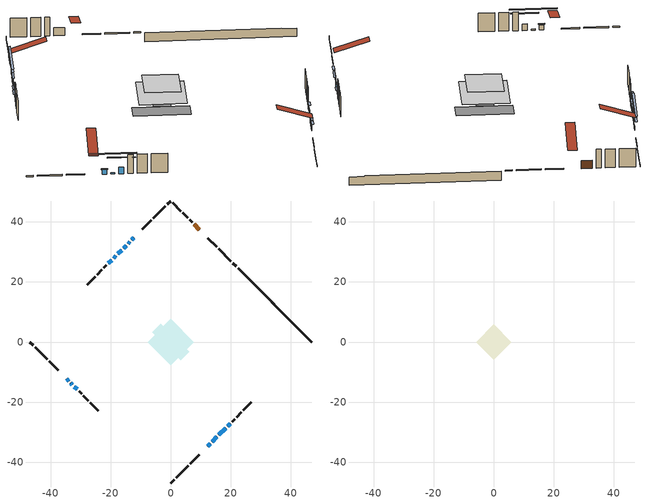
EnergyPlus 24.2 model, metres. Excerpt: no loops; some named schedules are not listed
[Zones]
conditioned space
 floor outside (Floor1 construction): -2.79,0 0,2.79 2.79,0 0,-2.79 z0.34
 floor adiabatic (AdiabaticFloorConstruction): -7.74,0 0,7.74 7.74,0 0,-7.74 z2.78
 floor foundation (Slab1 construction): -6.14,3.26 -3.26,6.14 6.14,-3.26 3.26,-6.14 z-1.95
 wall outside (RimJoist1 construction): 0,-46.99 1.1,-45.89 / -46.99,0 -45.89,-1.1 / 0,46.99 -1.1,45.89 / 21.77,25.23 20.66,26.33 z0.34:0.64
 wall outside (RimJoist2 construction): 1.76,-45.23 5.81,-41.18 / -45.23,-1.76 -41.18,-5.81 / -1.76,45.23 -5.81,41.18 / 20.01,26.99 15.95,31.04 z0.34:0.64
 wall outside (RimJoist3 construction): 6.47,-40.52 9.42,-37.57 / -40.52,-6.47 -37.57,-9.42 / -6.47,40.52 -9.42,37.57 / 15.3,31.7 12.34,34.65 z0.34:0.64
 wall outside (AdiabaticWallConstruction 1): 9.51,37.48 7.75,39.25 z0.34:2.37
 wall outside (AdiabaticWallConstruction): -12.25,34.74 -12.97,34.02 z0.34:1.41; 12.25,-34.74 13.12,-33.88 z0.34:1.86; 13.77,-33.22 15.39,-31.6 z0.34:1.71; -34.74,-12.25 -33.99,-13.01 / 16.05,-30.95 18.32,-28.67 / -18.29,28.7 -19.05,27.95 / -19.7,27.29 -20.78,26.21 z0.34:1.56; -13.63,33.37 -14.21,32.79 / -33.33,-13.66 -32.75,-14.24 z0.34:0.65; -14.86,32.13 -15.72,31.27 z0.34:2.22; -16.38,30.61 -17.64,29.36 z0.34:2.07; -32.1,-14.9 -31.23,-15.76 z0.34:2.02; 18.98,-28.02 19.77,-27.23 z0.34:1.64
 wall outside (Wall1 construction): 20.42,-26.57 21.26,-25.74 / -30.58,-16.42 -29.74,-17.25 / -21.44,25.55 -22.28,24.72 / 7.09,39.9 6.26,40.74 z0.34:5.22
 wall outside (Wall2 construction): 21.91,-25.08 23.52,-23.47 / -29.08,-17.91 -27.48,-19.52 / -22.93,24.06 -24.54,22.46 / 5.6,41.39 3.99,43 z0.34:5.22
 wall outside (Wall3 construction): 24.18,-22.82 26.86,-20.14 / -26.82,-20.17 -24.14,-22.85 / -25.2,21.8 -27.88,19.12 / 3.34,43.66 0.66,46.34 z0.34:5.22
 wall foundation (FoundationWall1 construction): 22.42,24.57,-1.95 22.42,24.57,0.34 44.54,2.46,0.34 44.54,2.46,0.2 46.99,0,0.2 46.99,0,-1.95
 window (WindowConstruction): -12.25,34.74 -12.97,34.02 z0.34:1.41
 window (WindowConstruction 8): 12.25,-34.74 13.12,-33.88 z0.34:1.86
 window (WindowConstruction 9): 13.77,-33.22 15.39,-31.6 z0.34:1.71
 window (WindowConstruction 10): -34.74,-12.25 -33.99,-13.01 z0.34:1.56
 window (WindowConstruction 11): -13.63,33.37 -14.2,32.79 z0.34:0.64
 window (WindowConstruction 12): -33.33,-13.67 -32.75,-14.24 z0.34:0.64
 window (WindowConstruction 1): -14.86,32.13 -15.72,31.27 z0.34:2.22
 window (WindowConstruction 2): -16.38,30.61 -17.64,29.36 z0.34:2.07
 window (WindowConstruction 3): 16.05,-30.95 18.32,-28.67 z0.34:1.56
 window (WindowConstruction 4): -32.1,-14.9 -31.23,-15.76 z0.34:2.02
 window (WindowConstruction 5): -18.29,28.7 -19.05,27.95 z0.34:1.56
 window (WindowConstruction 6): -19.71,27.29 -20.78,26.21 z0.34:1.56
 window (WindowConstruction 7): 18.98,-28.02 19.76,-27.23 z0.34:1.64
 door (Door): 9.51,37.48 7.75,39.24 z0.34:2.37
 ceiling adiabatic (AdiabaticFloorConstruction): 0,-7.74 7.74,0 0,7.74 -7.74,0 z2.78
attic - vented
 floor to conditioned space (Floor2 construction Reversed): -5.91,0 0,5.91 5.91,0 0,-5.91 z5.22
 roof outside (Roof1 construction): 11.6,-35.4,5.22 5.84,-29.64,7.93 4.32,-31.16,7.93 10.08,-36.91,5.22; -35.4,-11.6,5.22 -29.64,-5.84,7.93 -31.16,-4.32,7.93 -36.91,-10.08,5.22; -11.6,35.4,5.22 -5.84,29.64,7.93 -4.32,31.16,7.93 -10.08,36.91,5.22; 10.17,36.82,5.22 4.41,31.07,7.93 5.93,29.55,7.93 11.69,35.31,5.22
shading: -14.84,32.16 -10.39,36.61 -10.68,36.9 -15.13,32.45 z4.05; 13.26,-33.74 12.11,-34.88 12.4,-35.17 13.55,-34.03 z2.07; 15.53,-31.46 13.63,-33.36 13.92,-33.65 15.82,-31.75 z1.91; -33.84,-13.15 -34.88,-12.11 -35.17,-12.4 -34.13,-13.44 z1.76; -17.8,29.2 -10.04,36.96 -10.33,37.25 -18.09,29.49 z5.73; -29.16,-17.83 -36.92,-10.07 -37.21,-10.36 -29.45,-18.12 z5.73; -17.59,29.4 -12.99,34 -13.29,34.29 -17.88,29.7 z4.86; -19.5,27.49 -14.51,32.48 -14.8,32.77 -19.79,27.78 z4.71; -29.37,-17.63 -33.96,-13.03 -34.25,-13.32 -29.66,-17.92 z4.66; -19.19,27.8 -18.15,28.84 -18.44,29.13 -19.48,28.09 z1.76; -20.92,26.07 -19.56,27.43 -19.85,27.72 -21.22,26.36 z1.76; 19.91,-27.09 18.83,-28.16 19.13,-28.45 20.2,-27.38 z1.84
[Building]
Building 1: Terrain=Suburbs
[Site:Location]
Toronto City Centre_ON: Latitude {deg}=43.63; Longitude {deg}=-79.39; Time Zone {hr}=-5; Elevation {m}=77; Keep Site Location Information=Yes
[Site:GroundTemperature:Shallow]
5.01852, 3.26908, 3.12898, 3.95918, 7.29196, 10.6092, 13.4851, 15.3069, 15.4617, 13.9799, 11.1774, 7.9619
[Site:WaterMainsTemperature]
Calculation Method=Schedule; Temperature Schedule=mains temperature schedule
[Material] Roughness=Rough; Thermal Absorptance=0.9
Name | Thickness {m} | Conductivity {W/m-K} | Density {kg/m3} | Specific Heat {J/kg-K} | Solar Absorptance | Visible Absorptance
asphalt or fiberglass shingles | 0.00635 | 0.162714 | 1121.4 | 1465.45 | 0.4 | 0.4
ceiling loosefill ins | 0.169333 | 0.0480833 | 16.02 | 1046.75 | 0.7 | 0.7
ceiling stud and cavity | 0.1397 | 0.102503 | 65.682 | 1177.47 | 0.7 | 0.7
concrete 4.0 in. | 0.1016 | 1.803125 | 2242.8 | 837.4 | 0.7 | 0.7
concrete 8.0 in. | 0.2032 | 1.803125 | 2242.8 | 837.4 | 0.7 | 0.7
door material | 0.04445 | 0.053851 | 512.64 | 1214.23 | 0.7 | 0.7
exterior vertical ins | 0.00976257 | 0.029427 | 32.04 | 1214.23 | 0.7 | 0.7
floor covering | 0.0127 | 0.0433444 | 54.468 | 1339.84 | 0.6 | 0.6
floor rigid ins; rim joist rigid ins; wall rigid ins | 0.051816 | 0.029427 | 32.04 | 1214.23 | 0.7 | 0.7
floor rigid ins 1; wall rigid ins 1 | 0.512978 | 0.029427 | 32.04 | 1214.23 | 0.7 | 0.7
floor stud and cavity | 0.1397 | 0.176228 | 92.3553 | 1139.71 | 0.7 | 0.7
floor stud and cavity 1 | 0.1397 | 1.75129 | 37.0049 | 1207.88 | 0.7 | 0.7
furniture material conditioned space 1 | 0.1524 | 0.115458 | 640.8 | 1214.23 | 0.6 | 0.6
gypsum board | 0.0127 | 0.160291 | 801 | 837.4 | 0.6 | 0.6
gypsum board 1 | 0.0127 | 0.160291 | 801 | 837.4 | 0.7 | 0.7
osb sheathing 0.5 in. | 0.0127 | 0.115458 | 512.64 | 1214.23 | 0.7 | 0.7
osb sheathing 0.75 in. | 0.01905 | 0.115458 | 512.64 | 1214.23 | 0.7 | 0.7
osb sheathing 2.0 in. | 0.0508 | 0.115458 | 512.64 | 1214.23 | 0.7 | 0.7
rim joist stud and cavity | 0.0508 | 0.0312034 | 125.044 | 1163.47 | 0.6 | 0.6
rim joist stud and cavity 1 | 0.0508 | 0.0346513 | 125.044 | 1163.47 | 0.6 | 0.6
rim joist stud and cavity 2 | 0.0508 | 0.256263 | 125.044 | 1163.47 | 0.6 | 0.6
wall stud and cavity | 0.1397 | 0.424288 | 139.0536 | 1170.24 | 0.7 | 0.7
wall stud and cavity 1 | 0.1397 | 0.172103 | 139.0536 | 1170.24 | 0.7 | 0.7
wall stud and cavity 2 | 0.1397 | 0.16633 | 139.0536 | 1170.24 | 0.7 | 0.7
wall stud and cavity 3 | 0.0889 | 0.380278 | 52.3479 | 1209.89 | 0.7 | 0.7
wall stud and cavity 4 | 0.0889 | 0.391764 | 83.0341 | 1211.67 | 0.7 | 0.7
wood siding | 0.0254 | 0.102417 | 544.68 | 1172.36 | 0.4 | 0.4
wood siding 1; wood siding 2; wood siding 3 | 0.0254 | 0.102417 | 544.68 | 1172.36 | 0.7 | 0.7
[WindowMaterial:SimpleGlazingSystem]
Name | U-Factor {W/m2-K} | Solar Heat Gain Coefficient
WindowMaterial | 3.28699 | 0.54
WindowMaterial 1 | 3.298918 | 0.68
WindowMaterial 10 | 3.20693 | 0.32
WindowMaterial 2 | 3.29721 | 0.69
WindowMaterial 3 | 3.296079 | 0.7
WindowMaterial 4 | 3.27734 | 0.62
WindowMaterial 5 | 3.28813 | 0.55
WindowMaterial 6 | 3.28927 | 0.59
WindowMaterial 7 | 3.267689 | 0.52
WindowMaterial 8 | 3.30005 | 0.68
WindowMaterial 9 | 3.28813 | 0.63
[Construction]
AdiabaticFloorConstruction: floor stud and cavity 1, floor rigid ins 1, osb sheathing 0.75 in., floor covering
AdiabaticWallConstruction: wood siding 2, wall rigid ins 1, wall stud and cavity 3, gypsum board
AdiabaticWallConstruction 1: wood siding 3, wall rigid ins 1, wall stud and cavity 3, gypsum board
Door: door material
Floor1 construction: floor stud and cavity, floor rigid ins, osb sheathing 0.75 in., floor covering
Floor2 construction Reversed: gypsum board, ceiling stud and cavity, ceiling loosefill ins
FoundationWall1 construction: concrete 8.0 in., gypsum board 1
furniture construction conditioned space 1: furniture material conditioned space 1
PartitionWallConstruction: gypsum board, wall stud and cavity 4, gypsum board
RimJoist1 construction: wood siding 1, osb sheathing 2.0 in., rim joist stud and cavity
RimJoist2 construction: wood siding 1, rim joist rigid ins, osb sheathing 2.0 in., rim joist stud and cavity 1
RimJoist3 construction: wood siding 1, rim joist rigid ins, osb sheathing 2.0 in., rim joist stud and cavity 2
Roof1 construction: asphalt or fiberglass shingles
Slab1 construction: concrete 4.0 in.
Wall1 construction: wood siding, wall rigid ins, osb sheathing 0.5 in., wall stud and cavity, gypsum board
Wall2 construction: wood siding, wall rigid ins, osb sheathing 0.5 in., wall stud and cavity 1, gypsum board
Wall3 construction: wood siding, wall rigid ins, osb sheathing 0.5 in., wall stud and cavity 2, gypsum board
WindowConstruction: WindowMaterial
WindowConstruction 1: WindowMaterial 1
WindowConstruction 10; WindowConstruction 5: WindowMaterial 5
WindowConstruction 11; WindowConstruction 12: WindowMaterial 10
WindowConstruction 2: WindowMaterial 2
WindowConstruction 3: WindowMaterial 3
WindowConstruction 4: WindowMaterial 4
WindowConstruction 6: WindowMaterial 6
WindowConstruction 7: WindowMaterial 7
WindowConstruction 8: WindowMaterial 8
WindowConstruction 9: WindowMaterial 9
[Zone] Multiplier=1; Part of Total Floor Area=Yes
Name | Volume {m3}
attic - vented | 30.7745
conditioned space | 443.3
[Space]
Name | Zone | Volume {m3}
attic - vented 1 | attic - vented | 30.7745
conditioned space 1 | conditioned space | 443.3
[ZoneInfiltration:EffectiveLeakageArea]
infil attic - vented 1: Zone or Space=attic - vented 1; Schedule=Always On Discrete; Effective Air Leakage Area {cm2}=2941.47; Stack Coefficient=0.000188702; Wind Coefficient=9.2813e-06
[ZoneMixing]
whole house fan mix: Zone or Space=attic - vented; Schedule=Always On Continuous; Design Flow Rate Calculation Method=Flow/Zone; Design Flow Rate {m3/s}=0; Source Zone or Space=conditioned space
[SurfaceProperty:ExposedFoundationPerimeter]
Slab1: Exposed Perimeter Calculation Method=TotalExposedPerimeter; Total Exposed Perimeter {m}=34.748
[InternalMass] Zone or ZoneList=conditioned space; Space or SpaceList=conditioned space 1
Name | Construction | Surface Area {m2}
furniture mass conditioned space 1 | furniture construction conditioned space 1 | 75.8278
partition wall mass | PartitionWallConstruction | 189.57
[Lights]
interior lighting: Zone or ZoneList or Space or SpaceList=conditioned space 1; Schedule=interior lighting schedule; Design Level Calculation Method=LightingLevel; Lighting Level {W}=343.2; Return Air Fraction=0; Fraction Radiant=0.6; Fraction Visible=0.2; Fraction Replaceable=1
[People]
occupants: Zone or ZoneList or Space or SpaceList=conditioned space 1; Number of People Schedule=occupants schedule; Number of People Calculation Method=People; Number of People=3; Fraction Radiant=0.314171; Sensible Heat Fraction=0.56303; Activity Level Schedule=occupants activity schedule; Carbon Dioxide Generation Rate {m3/s-W}=0; Enable ASHRAE 55 Comfort Warnings=No; Mean Radiant Temperature Calculation Type=EnclosureAveraged
[ElectricEquipment] Zone or ZoneList or Space or SpaceList=conditioned space 1; Design Level Calculation Method=EquipmentLevel
Name | Schedule | Design Level {W} | Fraction Latent | Fraction Radiant | Fraction Lost
clothes dryer | clothes dryer schedule | 140.772 | 0.015 | 0.081 | 0.85
clothes washer | clothes washer schedule | 32.1985 | 0.03 | 0.162 | 0.7
cooking range | cooking range schedule | 215.147 | 0.08 | 0.432 | 0.2
dishwasher | dishwasher schedule | 66.8632 | 0.3 | 0.18 | 0.4
fridge | fridge schedule | 72.9452 | 0 | 0.6 | 0
mech vent bath fan 0 | mech vent bath fan 0 schedule | 50.2 | 0 | 0 | 1
mech vent bath fan 1 | mech vent bath fan 1 schedule | 50.2 | 0 | 0 | 1
mech vent bath fan 2 | mech vent bath fan 2 schedule | 50.2 | 0 | 0 | 1
mech vent house fan | mech vent house fan schedule | 0 | 0 | 0 | 1
mech vent house fan cfis | mech vent house fan cfis schedule | 0 | 0 | 0 | 0
mech vent range fan 0 | mech vent range fan 0 schedule | 57 | 0 | 0 | 1
misc plug loads | misc plug loads schedule | 494.7 | 0.045 | 0.513 | 0.1
whole house fan | Always On Discrete | 0 | 0 | 0 | 1
[OtherEquipment] Zone or ZoneList or Space or SpaceList=conditioned space 1; Design Level Calculation Method=EquipmentLevel
Name | Fuel Type | Schedule | Design Level {W} | Fraction Latent | Fraction Radiant | Fraction Lost
clothes dryer 1 | Electricity | clothes dryer schedule | 0 | 0.015 | 0.081 | 0.85
cooking range 1 | Electricity | cooking range schedule | 0 | 0.08 | 0.432 | 0.2
general water use latent | None | general water use schedule | 62.594 | 1 | 0 | 0
general water use sensible | None | general water use schedule | -61.6891 | 0 | 0.6 | 0
mech vent house fan latent load | None | Always On Discrete | 0 | 1 | 0 | 0
mech vent house fan sensible load | None | Always On Discrete | 0 | 0 | 0 | 0
water heater energy adjustment1 | NaturalGas | Always On Discrete | 0.01 | 0 | 0 | 1
[ZoneInfiltration:DesignFlowRate] Zone or ZoneList or Space or SpaceList=conditioned space 1; Schedule=Always On Discrete; Design Flow Rate Calculation Method=Flow/Zone; Design Flow Rate {m3/s}=0
infil flow; natural vent flow; whole house fan flow
[Foundation:Kiva]
Foundation Kiva 1: Initial Indoor Air Temperature {C}=18; Wall Height Above Grade {m}=0.340004; Wall Depth Below Slab {m}=0.2032; Custom Block Material Name 1=exterior vertical ins; Custom Block Depth 1 {m}=2.28999; Custom Block X Position 1 {m}=0.2159; Custom Block Z Position 1 {m}=0
[Foundation:Kiva:Settings]
Soil Conductivity {W/m-K}=0.849921; Soil Density {kg/m3}=1842.3; Soil Specific Heat {J/kg-K}=418.7; Ground Solar Absorptivity=0.9; Ground Thermal Absorptivity=0.9; Ground Surface Roughness {m}=0.03; Far-Field Width {m}=40; Deep-Ground Boundary Condition=ZeroFlux; Deep-Ground Depth {m}=40; Minimum Cell Dimension {m}=0.2; Maximum Cell Growth Coefficient=3; Simulation Timestep=Timestep
[Exterior:Lights]
exterior lighting: Schedule=exterior lighting schedule; Design Level {W}=75.6
[Schedule:Constant]
Name | Hourly Value
Always On Continuous; mech vent house fan schedule; mech vent house fan cfis schedule; Always On Discrete | 1
occupants activity schedule | 117.228
fridge schedule | 0
[Schedule:Week:Daily]
interior lighting schedule Week Rule - Jan1-Jan27: interior lighting schedule day, interior lighting schedule day, interior lighting schedule day, interior lighting schedule day, interior lighting schedule day, interior lighting schedule day, interior lighting schedule day, interior lighting schedule default day, interior lighting schedule default day, interior lighting schedule default day, interior lighting schedule default day, interior lighting schedule default day
interior lighting schedule Week Rule - Jan28-Feb3: interior lighting schedule day, interior lighting schedule day, interior lighting schedule day, interior lighting schedule day, interior lighting schedule day 1, interior lighting schedule day 1, interior lighting schedule day 1, interior lighting schedule default day, interior lighting schedule default day, interior lighting schedule default day, interior lighting schedule default day, interior lighting schedule default day
interior lighting schedule Week Rule - Feb4-Feb24: interior lighting schedule day 1, interior lighting schedule day 1, interior lighting schedule day 1, interior lighting schedule day 1, interior lighting schedule day 1, interior lighting schedule day 1, interior lighting schedule day 1, interior lighting schedule default day, interior lighting schedule default day, interior lighting schedule default day, interior lighting schedule default day, interior lighting schedule default day
interior lighting schedule Week Rule - Feb25-Mar3: interior lighting schedule day 1, interior lighting schedule day 1, interior lighting schedule day 1, interior lighting schedule day 1, interior lighting schedule day 2, interior lighting schedule day 2, interior lighting schedule day 2, interior lighting schedule default day, interior lighting schedule default day, interior lighting schedule default day, interior lighting schedule default day, interior lighting schedule default day
interior lighting schedule Week Rule - Mar4-Mar31: interior lighting schedule day 2, interior lighting schedule day 2, interior lighting schedule day 2, interior lighting schedule day 2, interior lighting schedule day 2, interior lighting schedule day 2, interior lighting schedule day 2, interior lighting schedule default day, interior lighting schedule default day, interior lighting schedule default day, interior lighting schedule default day, interior lighting schedule default day
interior lighting schedule Week Rule - Apr1-Apr28: interior lighting schedule day 3, interior lighting schedule day 3, interior lighting schedule day 3, interior lighting schedule day 3, interior lighting schedule day 3, interior lighting schedule day 3, interior lighting schedule day 3, interior lighting schedule default day, interior lighting schedule default day, interior lighting schedule default day, interior lighting schedule default day, interior lighting schedule default day
interior lighting schedule Week Rule - Apr29-May5: interior lighting schedule day 3, interior lighting schedule day 3, interior lighting schedule day 4, interior lighting schedule day 4, interior lighting schedule day 4, interior lighting schedule day 4, interior lighting schedule day 4, interior lighting schedule default day, interior lighting schedule default day, interior lighting schedule default day, interior lighting schedule default day, interior lighting schedule default day
interior lighting schedule Week Rule - May6-May26: interior lighting schedule day 4, interior lighting schedule day 4, interior lighting schedule day 4, interior lighting schedule day 4, interior lighting schedule day 4, interior lighting schedule day 4, interior lighting schedule day 4, interior lighting schedule default day, interior lighting schedule default day, interior lighting schedule default day, interior lighting schedule default day, interior lighting schedule default day
interior lighting schedule Week Rule - May27-Jun2: interior lighting schedule day 4, interior lighting schedule day 4, interior lighting schedule day 4, interior lighting schedule day 4, interior lighting schedule day 4, interior lighting schedule day 5, interior lighting schedule day 5, interior lighting schedule default day, interior lighting schedule default day, interior lighting schedule default day, interior lighting schedule default day, interior lighting schedule default day
interior lighting schedule Week Rule - Jun3-Jun30: interior lighting schedule day 5, interior lighting schedule day 5, interior lighting schedule day 5, interior lighting schedule day 5, interior lighting schedule day 5, interior lighting schedule day 5, interior lighting schedule day 5, interior lighting schedule default day, interior lighting schedule default day, interior lighting schedule default day, interior lighting schedule default day, interior lighting schedule default day
interior lighting schedule Week Rule - Jul1-Jul28: interior lighting schedule day 6, interior lighting schedule day 6, interior lighting schedule day 6, interior lighting schedule day 6, interior lighting schedule day 6, interior lighting schedule day 6, interior lighting schedule day 6, interior lighting schedule default day, interior lighting schedule default day, interior lighting schedule default day, interior lighting schedule default day, interior lighting schedule default day
interior lighting schedule Week Rule - Jul29-Aug4: interior lighting schedule day 6, interior lighting schedule day 6, interior lighting schedule day 6, interior lighting schedule day 7, interior lighting schedule day 7, interior lighting schedule day 7, interior lighting schedule day 7, interior lighting schedule default day, interior lighting schedule default day, interior lighting schedule default day, interior lighting schedule default day, interior lighting schedule default day
interior lighting schedule Week Rule - Aug5-Aug25: interior lighting schedule day 7, interior lighting schedule day 7, interior lighting schedule day 7, interior lighting schedule day 7, interior lighting schedule day 7, interior lighting schedule day 7, interior lighting schedule day 7, interior lighting schedule default day, interior lighting schedule default day, interior lighting schedule default day, interior lighting schedule default day, interior lighting schedule default day
interior lighting schedule Week Rule - Aug26-Sep1: interior lighting schedule day 7, interior lighting schedule day 7, interior lighting schedule day 7, interior lighting schedule day 7, interior lighting schedule day 7, interior lighting schedule day 7, interior lighting schedule day 8, interior lighting schedule default day, interior lighting schedule default day, interior lighting schedule default day, interior lighting schedule default day, interior lighting schedule default day
interior lighting schedule Week Rule - Sep2-Sep29: interior lighting schedule day 8, interior lighting schedule day 8, interior lighting schedule day 8, interior lighting schedule day 8, interior lighting schedule day 8, interior lighting schedule day 8, interior lighting schedule day 8, interior lighting schedule default day, interior lighting schedule default day, interior lighting schedule default day, interior lighting schedule default day, interior lighting schedule default day
interior lighting schedule Week Rule - Sep30-Oct6: interior lighting schedule day 8, interior lighting schedule day 9, interior lighting schedule day 9, interior lighting schedule day 9, interior lighting schedule day 9, interior lighting schedule day 9, interior lighting schedule day 9, interior lighting schedule default day, interior lighting schedule default day, interior lighting schedule default day, interior lighting schedule default day, interior lighting schedule default day
interior lighting schedule Week Rule - Oct7-Oct27: interior lighting schedule day 9, interior lighting schedule day 9, interior lighting schedule day 9, interior lighting schedule day 9, interior lighting schedule day 9, interior lighting schedule day 9, interior lighting schedule day 9, interior lighting schedule default day, interior lighting schedule default day, interior lighting schedule default day, interior lighting schedule default day, interior lighting schedule default day
interior lighting schedule Week Rule - Oct28-Nov3: interior lighting schedule day 9, interior lighting schedule day 9, interior lighting schedule day 9, interior lighting schedule day 9, interior lighting schedule day 10, interior lighting schedule day 10, interior lighting schedule day 10, interior lighting schedule default day, interior lighting schedule default day, interior lighting schedule default day, interior lighting schedule default day, interior lighting schedule default day
interior lighting schedule Week Rule - Nov4-Nov24: interior lighting schedule day 10, interior lighting schedule day 10, interior lighting schedule day 10, interior lighting schedule day 10, interior lighting schedule day 10, interior lighting schedule day 10, interior lighting schedule day 10, interior lighting schedule default day, interior lighting schedule default day, interior lighting schedule default day, interior lighting schedule default day, interior lighting schedule default day
interior lighting schedule Week Rule - Nov25-Dec1: interior lighting schedule day 10, interior lighting schedule day 10, interior lighting schedule day 10, interior lighting schedule day 10, interior lighting schedule day 10, interior lighting schedule day 10, interior lighting schedule day 11, interior lighting schedule default day, interior lighting schedule default day, interior lighting schedule default day, interior lighting schedule default day, interior lighting schedule default day
interior lighting schedule Week Rule - Dec2-Dec31: interior lighting schedule day 11, interior lighting schedule day 11, interior lighting schedule day 11, interior lighting schedule day 11, interior lighting schedule day 11, interior lighting schedule day 11, interior lighting schedule day 11, interior lighting schedule default day, interior lighting schedule default day, interior lighting schedule default day, interior lighting schedule default day, interior lighting schedule default day
occupants schedule Week Rule - Jan1-Dec31: occupants schedule day, occupants schedule day, occupants schedule day, occupants schedule day, occupants schedule day, occupants schedule day, occupants schedule day, occupants schedule default day, occupants schedule default day, occupants schedule default day, occupants schedule default day, occupants schedule default day
clothes dryer schedule Week Rule - Jan1-Dec31: clothes dryer schedule day, clothes dryer schedule day, clothes dryer schedule day, clothes dryer schedule day, clothes dryer schedule day, clothes dryer schedule day, clothes dryer schedule day, clothes dryer schedule default day, clothes dryer schedule default day, clothes dryer schedule default day, clothes dryer schedule default day, clothes dryer schedule default day
clothes washer schedule Week Rule - Jan1-Dec31: clothes washer schedule day, clothes washer schedule day, clothes washer schedule day, clothes washer schedule day, clothes washer schedule day, clothes washer schedule day, clothes washer schedule day, clothes washer schedule default day, clothes washer schedule default day, clothes washer schedule default day, clothes washer schedule default day, clothes washer schedule default day
cooking range schedule Week Rule - Jan1-Dec31: cooking range schedule day, cooking range schedule day, cooking range schedule day, cooking range schedule day, cooking range schedule day, cooking range schedule day, cooking range schedule day, cooking range schedule default day, cooking range schedule default day, cooking range schedule default day, cooking range schedule default day, cooking range schedule default day
dishwasher schedule Week Rule - Jan1-Dec31: dishwasher schedule day, dishwasher schedule day, dishwasher schedule day, dishwasher schedule day, dishwasher schedule day, dishwasher schedule day, dishwasher schedule day, dishwasher schedule default day, dishwasher schedule default day, dishwasher schedule default day, dishwasher schedule default day, dishwasher schedule default day
mech vent bath fan 0 schedule Week Rule - Jan1-Dec31: mech vent bath fan 0 schedule day, mech vent bath fan 0 schedule day, mech vent bath fan 0 schedule day, mech vent bath fan 0 schedule day, mech vent bath fan 0 schedule day, mech vent bath fan 0 schedule day, mech vent bath fan 0 schedule day, mech vent bath fan 0 schedule default day, mech vent bath fan 0 schedule default day, mech vent bath fan 0 schedule default day, mech vent bath fan 0 schedule default day, mech vent bath fan 0 schedule default day
mech vent bath fan 1 schedule Week Rule - Jan1-Dec31: mech vent bath fan 1 schedule day, mech vent bath fan 1 schedule day, mech vent bath fan 1 schedule day, mech vent bath fan 1 schedule day, mech vent bath fan 1 schedule day, mech vent bath fan 1 schedule day, mech vent bath fan 1 schedule day, mech vent bath fan 1 schedule default day, mech vent bath fan 1 schedule default day, mech vent bath fan 1 schedule default day, mech vent bath fan 1 schedule default day, mech vent bath fan 1 schedule default day
mech vent bath fan 2 schedule Week Rule - Jan1-Dec31: mech vent bath fan 2 schedule day, mech vent bath fan 2 schedule day, mech vent bath fan 2 schedule day, mech vent bath fan 2 schedule day, mech vent bath fan 2 schedule day, mech vent bath fan 2 schedule day, mech vent bath fan 2 schedule day, mech vent bath fan 2 schedule default day, mech vent bath fan 2 schedule default day, mech vent bath fan 2 schedule default day, mech vent bath fan 2 schedule default day, mech vent bath fan 2 schedule default day
mech vent range fan 0 schedule Week Rule - Jan1-Dec31: mech vent range fan 0 schedule day, mech vent range fan 0 schedule day, mech vent range fan 0 schedule day, mech vent range fan 0 schedule day, mech vent range fan 0 schedule day, mech vent range fan 0 schedule day, mech vent range fan 0 schedule day, mech vent range fan 0 schedule default day, mech vent range fan 0 schedule default day, mech vent range fan 0 schedule default day, mech vent range fan 0 schedule default day, mech vent range fan 0 schedule default day
misc plug loads schedule Week Rule - Jan1-Dec31: misc plug loads schedule day, misc plug loads schedule day, misc plug loads schedule day, misc plug loads schedule day, misc plug loads schedule day, misc plug loads schedule day, misc plug loads schedule day, misc plug loads schedule default day, misc plug loads schedule default day, misc plug loads schedule default day, misc plug loads schedule default day, misc plug loads schedule default day
general water use schedule Week Rule - Jan1-Dec31: general water use schedule day, general water use schedule day, general water use schedule day, general water use schedule day, general water use schedule day, general water use schedule day, general water use schedule day, general water use schedule default day, general water use schedule default day, general water use schedule default day, general water use schedule default day, general water use schedule default day
exterior lighting schedule Week Rule - Jan1-Jan27: exterior lighting schedule day, exterior lighting schedule day, exterior lighting schedule day, exterior lighting schedule day, exterior lighting schedule day, exterior lighting schedule day, exterior lighting schedule day, exterior lighting schedule default day, exterior lighting schedule default day, exterior lighting schedule default day, exterior lighting schedule default day, exterior lighting schedule default day
exterior lighting schedule Week Rule - Jan28-Feb3: exterior lighting schedule day, exterior lighting schedule day, exterior lighting schedule day, exterior lighting schedule day, exterior lighting schedule day 1, exterior lighting schedule day 1, exterior lighting schedule day 1, exterior lighting schedule default day, exterior lighting schedule default day, exterior lighting schedule default day, exterior lighting schedule default day, exterior lighting schedule default day
exterior lighting schedule Week Rule - Feb4-Feb24: exterior lighting schedule day 1, exterior lighting schedule day 1, exterior lighting schedule day 1, exterior lighting schedule day 1, exterior lighting schedule day 1, exterior lighting schedule day 1, exterior lighting schedule day 1, exterior lighting schedule default day, exterior lighting schedule default day, exterior lighting schedule default day, exterior lighting schedule default day, exterior lighting schedule default day
exterior lighting schedule Week Rule - Feb25-Mar3: exterior lighting schedule day 1, exterior lighting schedule day 1, exterior lighting schedule day 1, exterior lighting schedule day 1, exterior lighting schedule day 2, exterior lighting schedule day 2, exterior lighting schedule day 2, exterior lighting schedule default day, exterior lighting schedule default day, exterior lighting schedule default day, exterior lighting schedule default day, exterior lighting schedule default day
exterior lighting schedule Week Rule - Mar4-Mar31: exterior lighting schedule day 2, exterior lighting schedule day 2, exterior lighting schedule day 2, exterior lighting schedule day 2, exterior lighting schedule day 2, exterior lighting schedule day 2, exterior lighting schedule day 2, exterior lighting schedule default day, exterior lighting schedule default day, exterior lighting schedule default day, exterior lighting schedule default day, exterior lighting schedule default day
exterior lighting schedule Week Rule - Apr1-Apr28: exterior lighting schedule day 3, exterior lighting schedule day 3, exterior lighting schedule day 3, exterior lighting schedule day 3, exterior lighting schedule day 3, exterior lighting schedule day 3, exterior lighting schedule day 3, exterior lighting schedule default day, exterior lighting schedule default day, exterior lighting schedule default day, exterior lighting schedule default day, exterior lighting schedule default day
exterior lighting schedule Week Rule - Apr29-May5: exterior lighting schedule day 3, exterior lighting schedule day 3, exterior lighting schedule day 4, exterior lighting schedule day 4, exterior lighting schedule day 4, exterior lighting schedule day 4, exterior lighting schedule day 4, exterior lighting schedule default day, exterior lighting schedule default day, exterior lighting schedule default day, exterior lighting schedule default day, exterior lighting schedule default day
exterior lighting schedule Week Rule - May6-May26: exterior lighting schedule day 4, exterior lighting schedule day 4, exterior lighting schedule day 4, exterior lighting schedule day 4, exterior lighting schedule day 4, exterior lighting schedule day 4, exterior lighting schedule day 4, exterior lighting schedule default day, exterior lighting schedule default day, exterior lighting schedule default day, exterior lighting schedule default day, exterior lighting schedule default day
exterior lighting schedule Week Rule - May27-Jun2: exterior lighting schedule day 4, exterior lighting schedule day 4, exterior lighting schedule day 4, exterior lighting schedule day 4, exterior lighting schedule day 4, exterior lighting schedule day 5, exterior lighting schedule day 5, exterior lighting schedule default day, exterior lighting schedule default day, exterior lighting schedule default day, exterior lighting schedule default day, exterior lighting schedule default day
exterior lighting schedule Week Rule - Jun3-Jun30: exterior lighting schedule day 5, exterior lighting schedule day 5, exterior lighting schedule day 5, exterior lighting schedule day 5, exterior lighting schedule day 5, exterior lighting schedule day 5, exterior lighting schedule day 5, exterior lighting schedule default day, exterior lighting schedule default day, exterior lighting schedule default day, exterior lighting schedule default day, exterior lighting schedule default day
exterior lighting schedule Week Rule - Jul1-Jul28: exterior lighting schedule day 6, exterior lighting schedule day 6, exterior lighting schedule day 6, exterior lighting schedule day 6, exterior lighting schedule day 6, exterior lighting schedule day 6, exterior lighting schedule day 6, exterior lighting schedule default day, exterior lighting schedule default day, exterior lighting schedule default day, exterior lighting schedule default day, exterior lighting schedule default day
exterior lighting schedule Week Rule - Jul29-Aug4: exterior lighting schedule day 6, exterior lighting schedule day 6, exterior lighting schedule day 6, exterior lighting schedule day 7, exterior lighting schedule day 7, exterior lighting schedule day 7, exterior lighting schedule day 7, exterior lighting schedule default day, exterior lighting schedule default day, exterior lighting schedule default day, exterior lighting schedule default day, exterior lighting schedule default day
[Schedule:Year]
interior lighting schedule: interior lighting schedule Week Rule - Jan1-Jan27, 1, 1, 1, 27, interior lighting schedule Week Rule - Jan28-Feb3, 1, 28, 2, 3, interior lighting schedule Week Rule - Feb4-Feb24, 2, 4, 2, 24, interior lighting schedule Week Rule - Feb25-Mar3, 2, 25, 3, 3, interior lighting schedule Week Rule - Mar4-Mar31, 3, 4, 3, 31, interior lighting schedule Week Rule - Apr1-Apr28, 4, 1, 4, 28, interior lighting schedule Week Rule - Apr29-May5, 4, 29, 5, 5, interior lighting schedule Week Rule - May6-May26, 5, 6, 5, 26, interior lighting schedule Week Rule - May27-Jun2, 5, 27, 6, 2, interior lighting schedule Week Rule - Jun3-Jun30, 6, 3, 6, 30, interior lighting schedule Week Rule - Jul1-Jul28, 7, 1, 7, 28, interior lighting schedule Week Rule - Jul29-Aug4, 7, 29, 8, 4, interior lighting schedule Week Rule - Aug5-Aug25, 8, 5, 8, 25, interior lighting schedule Week Rule - Aug26-Sep1, 8, 26, 9, 1, interior lighting schedule Week Rule - Sep2-Sep29, 9, 2, 9, 29, interior lighting schedule Week Rule - Sep30-Oct6, 9, 30, 10, 6, interior lighting schedule Week Rule - Oct7-Oct27, 10, 7, 10, 27, interior lighting schedule Week Rule - Oct28-Nov3, 10, 28, 11, 3, interior lighting schedule Week Rule - Nov4-Nov24, 11, 4, 11, 24, interior lighting schedule Week Rule - Nov25-Dec1, 11, 25, 12, 1, interior lighting schedule Week Rule - Dec2-Dec31, 12, 2, 12, 31
occupants schedule: occupants schedule Week Rule - Jan1-Dec31, 1, 1, 12, 31
clothes dryer schedule: clothes dryer schedule Week Rule - Jan1-Dec31, 1, 1, 12, 31
clothes washer schedule: clothes washer schedule Week Rule - Jan1-Dec31, 1, 1, 12, 31
cooking range schedule: cooking range schedule Week Rule - Jan1-Dec31, 1, 1, 12, 31
dishwasher schedule: dishwasher schedule Week Rule - Jan1-Dec31, 1, 1, 12, 31
mech vent bath fan 0 schedule: mech vent bath fan 0 schedule Week Rule - Jan1-Dec31, 1, 1, 12, 31
mech vent bath fan 1 schedule: mech vent bath fan 1 schedule Week Rule - Jan1-Dec31, 1, 1, 12, 31
mech vent bath fan 2 schedule: mech vent bath fan 2 schedule Week Rule - Jan1-Dec31, 1, 1, 12, 31
mech vent range fan 0 schedule: mech vent range fan 0 schedule Week Rule - Jan1-Dec31, 1, 1, 12, 31
misc plug loads schedule: misc plug loads schedule Week Rule - Jan1-Dec31, 1, 1, 12, 31
general water use schedule: general water use schedule Week Rule - Jan1-Dec31, 1, 1, 12, 31
exterior lighting schedule: exterior lighting schedule Week Rule - Jan1-Jan27, 1, 1, 1, 27, exterior lighting schedule Week Rule - Jan28-Feb3, 1, 28, 2, 3, exterior lighting schedule Week Rule - Feb4-Feb24, 2, 4, 2, 24, exterior lighting schedule Week Rule - Feb25-Mar3, 2, 25, 3, 3, exterior lighting schedule Week Rule - Mar4-Mar31, 3, 4, 3, 31, exterior lighting schedule Week Rule - Apr1-Apr28, 4, 1, 4, 28, exterior lighting schedule Week Rule - Apr29-May5, 4, 29, 5, 5, exterior lighting schedule Week Rule - May6-May26, 5, 6, 5, 26, exterior lighting schedule Week Rule - May27-Jun2, 5, 27, 6, 2, exterior lighting schedule Week Rule - Jun3-Jun30, 6, 3, 6, 30, exterior lighting schedule Week Rule - Jul1-Jul28, 7, 1, 7, 28, exterior lighting schedule Week Rule - Jul29-Aug4, 7, 29, 8, 4, exterior lighting schedule Week Rule - Aug5-Aug25, 8, 5, 8, 25, exterior lighting schedule Week Rule - Aug26-Sep1, 8, 26, 9, 1, exterior lighting schedule Week Rule - Sep2-Sep29, 9, 2, 9, 29, exterior lighting schedule Week Rule - Sep30-Oct6, 9, 30, 10, 6, exterior lighting schedule Week Rule - Oct7-Oct27, 10, 7, 10, 27, exterior lighting schedule Week Rule - Oct28-Nov3, 10, 28, 11, 3, exterior lighting schedule Week Rule - Nov4-Nov24, 11, 4, 11, 24, exterior lighting schedule Week Rule - Nov25-Dec1, 11, 25, 12, 1, exterior lighting schedule Week Rule - Dec2-Dec31, 12, 2, 12, 31
[Schedule:Compact]
mains temperature schedule: Through: 01/01, For: AllDays, Until: 24:00, 8.80333, Through: 01/02, For: AllDays, Until: 24:00, 8.74333, Through: 01/03, For: AllDays, Until: 24:00, 8.68389, Through: 01/04, For: AllDays, Until: 24:00, 8.62611, Through: 01/05, For: AllDays, Until: 24:00, 8.56944, Through: 01/06, For: AllDays, Until: 24:00, 8.51389, Through: 01/07, For: AllDays, Until: 24:00, 8.45944, Through: 01/08, For: AllDays, Until: 24:00, 8.40611, Through: 01/09, For: AllDays, Until: 24:00, 8.35389, Through: 01/10, For: AllDays, Until: 24:00, 8.30278, Through: 01/11, For: AllDays, Until: 24:00, 8.25333, Through: 01/12, For: AllDays, Until: 24:00, 8.205, Through: 01/13, For: AllDays, Until: 24:00, 8.15778, Through: 01/14, For: AllDays, Until: 24:00, 8.11222, Through: 01/15, For: AllDays, Until: 24:00, 8.06778, Through: 01/16, For: AllDays, Until: 24:00, 8.02444, Through: 01/17, For: AllDays, Until: 24:00, 7.98222, Through: 01/18, For: AllDays, Until: 24:00, 7.94167, Through: 01/19, For: AllDays, Until: 24:00, 7.90222, Through: 01/20, For: AllDays, Until: 24:00, 7.86444, Through: 01/21, For: AllDays, Until: 24:00, 7.82778, Through: 01/22, For: AllDays, Until: 24:00, 7.79278, Through: 01/23, For: AllDays, Until: 24:00, 7.75889, Through: 01/24, For: AllDays, Until: 24:00, 7.72667, Through: 01/25, For: AllDays, Until: 24:00, 7.69556, Through: 01/26, For: AllDays, Until: 24:00, 7.66611, Through: 01/27, For: AllDays, Until: 24:00, 7.63778, Through: 01/28, For: AllDays, Until: 24:00, 7.61111, Through: 01/29, For: AllDays, Until: 24:00, 7.58556, Through: 01/30, For: AllDays, Until: 24:00, 7.56167, Through: 01/31, For: AllDays, Until: 24:00, 7.53944, Through: 02/01, For: AllDays, Until: 24:00, 7.51833, Through: 02/02, For: AllDays, Until: 24:00, 7.49889, Through: 02/03, For: AllDays, Until: 24:00, 7.48111, Through: 02/04, For: AllDays, Until: 24:00, 7.46444, Through: 02/05, For: AllDays, Until: 24:00, 7.44944, Through: 02/06, For: AllDays, Until: 24:00, 7.43556, Through: 02/07, For: AllDays, Until: 24:00, 7.42333, Through: 02/08, For: AllDays, Until: 24:00, 7.41278, Through: 02/09, For: AllDays, Until: 24:00, 7.40389, Through: 02/10, For: AllDays, Until: 24:00, 7.39611, Through: 02/11, For: AllDays, Until: 24:00, 7.39, Through: 02/12, For: AllDays, Until: 24:00, 7.38556, Through: 02/13, For: AllDays, Until: 24:00, 7.38222, Through: 02/14, For: AllDays, Until: 24:00, 7.38056, Through: 02/15, For: AllDays, Until: 24:00, 7.38056, Through: 02/16, For: AllDays, Until: 24:00, 7.38222, Through: 02/17, For: AllDays, Until: 24:00, 7.385, Through: 02/18, For: AllDays, Until: 24:00, 7.38944, Through: 02/19, For: AllDays, Until: 24:00, 7.395, Through: 02/20, For: AllDays, Until: 24:00, 7.40278, Through: 02/21, For: AllDays, Until: 24:00, 7.41167, Through: 02/22, For: AllDays, Until: 24:00, 7.42222, Through: 02/23, For: AllDays, Until: 24:00, 7.43389, Through: 02/24, For: AllDays, Until: 24:00, 7.44722, Through: 02/25, For: AllDays, Until: 24:00, 7.46222, Through: 02/26, For: AllDays, Until: 24:00, 7.47833, Through: 02/27, For: AllDays, Until: 24:00, 7.49611, Through: 02/28, For: AllDays, Until: 24:00, 7.51556, Through: 03/01, For: AllDays, Until: 24:00, 7.53667, Through: 03/02, For: AllDays, Until: 24:00, 7.55889, Through: 03/03, For: AllDays, Until: 24:00, 7.58222, Through: 03/04, For: AllDays, Until: 24:00, 7.60722, Through: 03/05, For: AllDays, Until: 24:00, 7.63389, Through: 03/06, For: AllDays, Until: 24:00, 7.66222, Through: 03/07, For: AllDays, Until: 24:00, 7.69111, Through: 03/08, For: AllDays, Until: 24:00, 7.72222, Through: 03/09, For: AllDays, Until: 24:00, 7.75444, Through: 03/10, For: AllDays, Until: 24:00, 7.78778, Through: 03/11, For: AllDays, Until: 24:00, 7.82278, Through: 03/12, For: AllDays, Until: 24:00, 7.85944, Through: 03/13, For: AllDays, Until: 24:00, 7.89722, Through: 03/14, For: AllDays, Until: 24:00, 7.93611, Through: 03/15, For: AllDays, Until: 24:00, 7.97667, Through: 03/16, For: AllDays, Until: 24:00, 8.01833, Through: 03/17, For: AllDays, Until: 24:00, 8.06167, Through: 03/18, For: AllDays, Until: 24:00, 8.10611, Through: 03/19, For: AllDays, Until: 24:00, 8.15167, Through: 03/20, For: AllDays, Until: 24:00, 8.19833, Through: 03/21, For: AllDays, Until: 24:00, 8.24667, Through: 03/22, For: AllDays, Until: 24:00, 8.29611, Through: 03/23, For: AllDays, Until: 24:00, 8.34667, Through: 03/24, For: AllDays, Until: 24:00, 8.39889, Through: 03/25, For: AllDays, Until: 24:00, 8.45167, Through: 03/26, For: AllDays, Until: 24:00, 8.50611, Through: 03/27, For: AllDays, Until: 24:00, 8.56167, Through: 03/28, For: AllDays, Until: 24:00, 8.61833, Through: 03/29, For: AllDays, Until: 24:00, 8.67611, Through: 03/30, For: AllDays, Until: 24:00, 8.735, Through: 03/31, For: AllDays, Until: 24:00, 8.795, Through: 04/01, For: AllDays, Until: 24:00, 8.85611, Through: 04/02, For: AllDays, Until: 24:00, 8.91833, Through: 04/03, For: AllDays, Until: 24:00, 8.98167, Through: 04/04, For: AllDays, Until: 24:00, 9.04556, Through: 04/05, For: AllDays, Until: 24:00, 9.11111, Through: 04/06, For: AllDays, Until: 24:00, 9.17722, Through: 04/07, For: AllDays, Until: 24:00, 9.24444, Through: 04/08, For: AllDays, Until: 24:00, 9.31222, Through: 04/09, For: AllDays, Until: 24:00, 9.38167, Through: 04/10, For: AllDays, Until: 24:00, 9.45167, Through: 04/11, For: AllDays, Until: 24:00, 9.52222, Through: 04/12, For: AllDays, Until: 24:00, 9.59444, Through: 04/13, For: AllDays, Until: 24:00, 9.66667, Through: 04/14, For: AllDays, Until: 24:00, 9.74, Through: 04/15, For: AllDays, Until: 24:00, 9.81444, Through: 04/16, For: AllDays, Until: 24:00, 9.88944, Through: 04/17, For: AllDays, Until: 24:00, 9.96556, Through: 04/18, For: AllDays, Until: 24:00, 10.0417, Through: 04/19, For: AllDays, Until: 24:00, 10.1189, Through: 04/20, For: AllDays, Until: 24:00, 10.1972, Through: 04/21, For: AllDays, Until: 24:00, 10.2756, Through: 04/22, For: AllDays, Until: 24:00, 10.355, Through: 04/23, For: AllDays, Until: 24:00, 10.435, Through: 04/24, For: AllDays, Until: 24:00, 10.515, Through: 04/25, For: AllDays, Until: 24:00, 10.5961, Through: 04/26, For: AllDays, Until: 24:00, 10.6778, Through: 04/27, For: AllDays, Until: 24:00, 10.76, Through: 04/28, For: AllDays, Until: 24:00, 10.8428, Through: 04/29, For: AllDays, Until: 24:00, 10.9261, Through: 04/30, For: AllDays, Until: 24:00, 11.0094, Through: 05/01, For: AllDays, Until: 24:00, 11.0933, Through: 05/02, For: AllDays, Until: 24:00, 11.1778, Through: 05/03, For: AllDays, Until: 24:00, 11.2628, Through: 05/04, For: AllDays, Until: 24:00, 11.3478, Through: 05/05, For: AllDays, Until: 24:00, 11.4333, Through: 05/06, For: AllDays, Until: 24:00, 11.5189, Through: 05/07, For: AllDays, Until: 24:00, 11.605, Through: 05/08, For: AllDays, Until: 24:00, 11.6917, Through: 05/09, For: AllDays, Until: 24:00, 11.7778, Through: 05/10, For: AllDays, Until: 24:00, 11.865, Through: 05/11, For: AllDays, Until: 24:00, 11.9517, Through: 05/12, For: AllDays, Until: 24:00, 12.0389, Through: 05/13, For: AllDays, Until: 24:00, 12.1261, Through: 05/14, For: AllDays, Until: 24:00, 12.2133, Through: 05/15, For: AllDays, Until: 24:00, 12.3006, Through: 05/16, For: AllDays, Until: 24:00, 12.3883, Through: 05/17, For: AllDays, Until: 24:00, 12.4756, Through: 05/18, For: AllDays, Until: 24:00, 12.5628, Through: 05/19, For: AllDays, Until: 24:00, 12.6506, Through: 05/20, For: AllDays, Until: 24:00, 12.7378, Through: 05/21, For: AllDays, Until: 24:00, 12.825, Through: 05/22, For: AllDays, Until: 24:00, 12.9122, Through: 05/23, For: AllDays, Until: 24:00, 12.9994, Through: 05/24, For: AllDays, Until: 24:00, 13.0861, Through: 05/25, For: AllDays, Until: 24:00, 13.1728, Through: 05/26, For: AllDays, Until: 24:00, 13.2594, Through: 05/27, For: AllDays, Until: 24:00, 13.3456, Through: 05/28, For: AllDays, Until: 24:00, 13.4317, Through: 05/29, For: AllDays, Until: 24:00, 13.5172, Through: 05/30, For: AllDays, Until: 24:00, 13.6028, Through: 05/31, For: AllDays, Until: 24:00, 13.6878, Through: 06/01, For: AllDays, Until: 24:00, 13.7722, Through: 06/02, For: AllDays, Until: 24:00, 13.8567, Through: 06/03, For: AllDays, Until: 24:00, 13.9406, Through: 06/04, For: AllDays, Until: 24:00, 14.0239, Through: 06/05, For: AllDays, Until: 24:00, 14.1067, Through: 06/06, For: AllDays, Until: 24:00, 14.1894, Through: 06/07, For: AllDays, Until: 24:00, 14.2711, Through: 06/08, For: AllDays, Until: 24:00, 14.3528, Through: 06/09, For: AllDays, Until: 24:00, 14.4339, Through: 06/10, For: AllDays, Until: 24:00, 14.5139, Through: 06/11, For: AllDays, Until: 24:00, 14.5939, Through: 06/12, For: AllDays, Until: 24:00, 14.6728, Through: 06/13, For: AllDays, Until: 24:00, 14.7511, Through: 06/14, For: AllDays, Until: 24:00, 14.8289, Through: 06/15, For: AllDays, Until: 24:00, 14.9061, Through: 06/16, For: AllDays, Until: 24:00, 14.9822, Through: 06/17, For: AllDays, Until: 24:00, 15.0578, Through: 06/18, For: AllDays, Until: 24:00, 15.1328, Through: 06/19, For: AllDays, Until: 24:00, 15.2067, Through: 06/20, For: AllDays, Until: 24:00, 15.28, Through: 06/21, For: AllDays, Until: 24:00, 15.3522, Through: 06/22, For: AllDays, Until: 24:00, 15.4239, Through: 06/23, For: AllDays, Until: 24:00, 15.4944, Through: 06/24, For: AllDays, Until: 24:00, 15.5639, Through: 06/25, For: AllDays, Until: 24:00, 15.6328, Through: 06/26, For: AllDays, Until: 24:00, 15.7006, Through: 06/27, For: AllDays, Until: 24:00, 15.7678, Through: 06/28, For: AllDays, Until: 24:00, 15.8333, Through: 06/29, For: AllDays, Until: 24:00, 15.8983, Through: 06/30, For: AllDays, Until: 24:00, 15.9622, Through: 07/01, For: AllDays, Until: 24:00, 16.025, Through: 07/02, For: AllDays, Until: 24:00, 16.0872, Through: 07/03, For: AllDays, Until: 24:00, 16.1478, Through: 07/04, For: AllDays, Until: 24:00, 16.2072, Through: 07/05, For: AllDays, Until: 24:00, 16.2661, Through: 07/06, For: AllDays, Until: 24:00, 16.3233, Through: 07/07, For: AllDays, Until: 24:00, 16.3794, Through: 07/08, For: AllDays, Until: 24:00, 16.435, Through: 07/09, For: AllDays, Until: 24:00, 16.4889, Through: 07/10, For: AllDays, Until: 24:00, 16.5417, Through: 07/11, For: AllDays, Until: 24:00, 16.5928, Through: 07/12, For: AllDays, Until: 24:00, 16.6433, Through: 07/13, For: AllDays, Until: 24:00, 16.6922, Through: 07/14, For: AllDays, Until: 24:00, 16.74, Through: 07/15, For: AllDays, Until: 24:00, 16.7867, Through: 07/16, For: AllDays, Until: 24:00, 16.8322, Through: 07/17, For: AllDays, Until: 24:00, 16.8761, Through: 07/18, For: AllDays, Until: 24:00, 16.9189, Through: 07/19, For: AllDays, Until: 24:00, 16.96, Through: 07/20, For: AllDays, Until: 24:00, 17, Through: 07/21, For: AllDays, Until: 24:00, 17.0389, Through: 07/22, For: AllDays, Until: 24:00, 17.0761, Through: 07/23, For: AllDays, Until: 24:00, 17.1122, Through: 07/24, For: AllDays, Until: 24:00, 17.1467, Through: 07/25, For: AllDays, Until: 24:00, 17.18, Through: 07/26, For: AllDays, Until: 24:00, 17.2117, Through: 07/27, For: AllDays, Until: 24:00, 17.2422, Through: 07/28, For: AllDays, Until: 24:00, 17.2711, Through: 07/29, For: AllDays, Until: 24:00, 17.2983, Through: 07/30, For: AllDays, Until: 24:00, 17.3244, Through: 07/31, For: AllDays, Until: 24:00, 17.3494, Through: 08/01, For: AllDays, Until: 24:00, 17.3728, Through: 08/02, For: AllDays, Until: 24:00, 17.3944, Through: 08/03, For: AllDays, Until: 24:00, 17.4144, Through: 08/04, For: AllDays, Until: 24:00, 17.4333, Through: 08/05, For: AllDays, Until: 24:00, 17.4506, Through: 08/06, For: AllDays, Until: 24:00, 17.4667, Through: 08/07, For: AllDays, Until: 24:00, 17.4811, Through: 08/08, For: AllDays, Until: 24:00, 17.4939, Through: 08/09, For: AllDays, Until: 24:00, 17.5056, Through: 08/10, For: AllDays, Until: 24:00, 17.5156, Through: 08/11, For: AllDays, Until: 24:00, 17.5239, Through: 08/12, For: AllDays, Until: 24:00, 17.5311, Through: 08/13, For: AllDays, Until: 24:00, 17.5361, Through: 08/14, For: AllDays, Until: 24:00, 17.54, Through: 08/15, For: AllDays, Until: 24:00, 17.5428, Through: 08/16, For: AllDays, Until: 24:00, 17.5439, Through: 08/17, For: AllDays, Until: 24:00, 17.5433, Through: 08/18, For: AllDays, Until: 24:00, 17.5411, Through: 08/19, For: AllDays, Until: 24:00, 17.5372, Through: 08/20, For: AllDays, Until: 24:00, 17.5322, Through: 08/21, For: AllDays, Until: 24:00, 17.5256, Through: 08/22, For: AllDays, Until: 24:00, 17.5178, Through: 08/23, For: AllDays, Until: 24:00, 17.5083, Through: 08/24, For: AllDays, Until: 24:00, 17.4972, Through: 08/25, For: AllDays, Until: 24:00, 17.4844, Through: 08/26, For: AllDays, Until: 24:00, 17.4706, Through: 08/27, For: AllDays, Until: 24:00, 17.455, Through: 08/28, For: AllDays, Until: 24:00, 17.4378, Through: 08/29, For: AllDays, Until: 24:00, 17.4194, Through: 08/30, For: AllDays, Until: 24:00, 17.3994, Through: 08/31, For: AllDays, Until: 24:00, 17.3778, Through: 09/01, For: AllDays, Until: 24:00, 17.355, Through: 09/02, For: AllDays, Until: 24:00, 17.3311, Through: 09/03, For: AllDays, Until: 24:00, 17.305, Through: 09/04, For: AllDays, Until: 24:00, 17.2778, Through: 09/05, For: AllDays, Until: 24:00, 17.2494, Through: 09/06, For: AllDays, Until: 24:00, 17.2194, Through: 09/07, For: AllDays, Until: 24:00, 17.1878, Through: 09/08, For: AllDays, Until: 24:00, 17.155, Through: 09/09, For: AllDays, Until: 24:00, 17.1206, Through: 09/10, For: AllDays, Until: 24:00, 17.085, Through: 09/11, For: AllDays, Until: 24:00, 17.0483, Through: 09/12, For: AllDays, Until: 24:00, 17.01, Through: 09/13, For: AllDays, Until: 24:00, 16.97, Through: 09/14, For: AllDays, Until: 24:00, 16.9289, Through: 09/15, For: AllDays, Until: 24:00, 16.8867, Through: 09/16, For: AllDays, Until: 24:00, 16.8428, Through: 09/17, For: AllDays, Until: 24:00, 16.7983, Through: 09/18, For: AllDays, Until: 24:00, 16.7517, Through: 09/19, For: AllDays, Until: 24:00, 16.7044, Through: 09/20, For: AllDays, Until: 24:00, 16.6556, Through: 09/21, For: AllDays, Until: 24:00, 16.6056, Through: 09/22, For: AllDays, Until: 24:00, 16.5544, Through: 09/23, For: AllDays, Until: 24:00, 16.5017, Through: 09/24, For: AllDays, Until: 24:00, 16.4483, Through: 09/25, For: AllDays, Until: 24:00, 16.3933, Through: 09/26, For: AllDays, Until: 24:00, 16.3372, Through: 09/27, For: AllDays, Until: 24:00, 16.2806, Through: 09/28, For: AllDays, Until: 24:00, 16.2222, Through: 09/29, For: AllDays, Until: 24:00, 16.1628, Through: 09/30, For: AllDays, Until: 24:00, 16.1022, Through: 10/01, For: AllDays, Until: 24:00, 16.0406, Through: 10/02, For: AllDays, Until: 24:00, 15.9778, Through: 10/03, For: AllDays, Until: 24:00, 15.9144, Through: 10/04, For: AllDays, Until: 24:00, 15.8494, Through: 10/05, For: AllDays, Until: 24:00, 15.7839, Through: 10/06, For: AllDays, Until: 24:00, 15.7172, Through: 10/07, For: AllDays, Until: 24:00, 15.6494, Through: 10/08, For: AllDays, Until: 24:00, 15.5811, Through: 10/09, For: AllDays, Until: 24:00, 15.5117, Through: 10/10, For: AllDays, Until: 24:00, 15.4411, Through: 10/11, For: AllDays, Until: 24:00, 15.37, Through: 10/12, For: AllDays, Until: 24:00, 15.2978, Through: 10/13, For: AllDays, Until: 24:00, 15.225, Through: 10/14, For: AllDays, Until: 24:00, 15.1511, Through: 10/15, For: AllDays, Until: 24:00, 15.0767, Through: 10/16, For: AllDays, Until: 24:00, 15.0011, Through: 10/17, For: AllDays, Until: 24:00, 14.925, Through: 10/18, For: AllDays, Until: 24:00, 14.8483, Through: 10/19, For: AllDays, Until: 24:00, 14.7706, Through: 10/20, For: AllDays, Until: 24:00, 14.6922, Through: 10/21, For: AllDays, Until: 24:00, 14.6133, Through: 10/22, For: AllDays, Until: 24:00, 14.5339, Through: 10/23, For: AllDays, Until: 24:00, 14.4539, Through: 10/24, For: AllDays, Until: 24:00, 14.3728, Through: 10/25, For: AllDays, Until: 24:00, 14.2917, Through: 10/26, For: AllDays, Until: 24:00, 14.21, Through: 10/27, For: AllDays, Until: 24:00, 14.1272, Through: 10/28, For: AllDays, Until: 24:00, 14.0444, Through: 10/29, For: AllDays, Until: 24:00, 13.9611, Through: 10/30, For: AllDays, Until: 24:00, 13.8772, Through: 10/31, For: AllDays, Until: 24:00, 13.7933, Through: 11/01, For: AllDays, Until: 24:00, 13.7089, Through: 11/02, For: AllDays, Until: 24:00, 13.6239, Through: 11/03, For: AllDays, Until: 24:00, 13.5383, Through: 11/04, For: AllDays, Until: 24:00, 13.4528, Through: 11/05, For: AllDays, Until: 24:00, 13.3667, Through: 11/06, For: AllDays, Until: 24:00, 13.2806, Through: 11/07, For: AllDays, Until: 24:00, 13.1944, Through: 11/08, For: AllDays, Until: 24:00, 13.1078, Through: 11/09, For: AllDays, Until: 24:00, 13.0206, Through: 11/10, For: AllDays, Until: 24:00, 12.9339, Through: 11/11, For: AllDays, Until: 24:00, 12.8467, Through: 11/12, For: AllDays, Until: 24:00, 12.7594, Through: 11/13, For: AllDays, Until: 24:00, 12.6722, Through: 11/14, For: AllDays, Until: 24:00, 12.5844, Through: 11/15, For: AllDays, Until: 24:00, 12.4972, Through: 11/16, For: AllDays, Until: 24:00, 12.41, Through: 11/17, For: AllDays, Until: 24:00, 12.3222, Through: 11/18, For: AllDays, Until: 24:00, 12.235, Through: 11/19, For: AllDays, Until: 24:00, 12.1478, Through: 11/20, For: AllDays, Until: 24:00, 12.0606, Through: 11/21, For: AllDays, Until: 24:00, 11.9733, Through: 11/22, For: AllDays, Until: 24:00, 11.8861, Through: 11/23, For: AllDays, Until: 24:00, 11.7994, Through: 11/24, For: AllDays, Until: 24:00, 11.7128, Through: 11/25, For: AllDays, Until: 24:00, 11.6267, Through: 11/26, For: AllDays, Until: 24:00, 11.5406, Through: 11/27, For: AllDays, Until: 24:00, 11.4544, Through: 11/28, For: AllDays, Until: 24:00, 11.3689, Through: 11/29, For: AllDays, Until: 24:00, 11.2839, Through: 11/30, For: AllDays, Until: 24:00, 11.1989, Through: 12/01, For: AllDays, Until: 24:00, 11.1144, Through: 12/02, For: AllDays, Until: 24:00, 11.03, Through: 12/03, For: AllDays, Until: 24:00, 10.9467, Through: 12/04, For: AllDays, Until: 24:00, 10.8633, Through: 12/05, For: AllDays, Until: 24:00, 10.7806, Through: 12/06, For: AllDays, Until: 24:00, 10.6983, Through: 12/07, For: AllDays, Until: 24:00, 10.6167, Through: 12/08, For: AllDays, Until: 24:00, 10.5356, Through: 12/09, For: AllDays, Until: 24:00, 10.4544, Through: 12/10, For: AllDays, Until: 24:00, 10.3744, Through: 12/11, For: AllDays, Until: 24:00, 10.295, Through: 12/12, For: AllDays, Until: 24:00, 10.2167, Through: 12/13, For: AllDays, Until: 24:00, 10.1383, Through: 12/14, For: AllDays, Until: 24:00, 10.0611, Through: 12/15, For: AllDays, Until: 24:00, 9.98444, Through: 12/16, For: AllDays, Until: 24:00, 9.90833, Through: 12/17, For: AllDays, Until: 24:00, 9.83278, Through: 12/18, For: AllDays, Until: 24:00, 9.75833, Through: 12/19, For: AllDays, Until: 24:00, 9.685, Through: 12/20, For: AllDays, Until: 24:00, 9.61222, Through: 12/21, For: AllDays, Until: 24:00, 9.54, Through: 12/22, For: AllDays, Until: 24:00, 9.46889, Through: 12/23, For: AllDays, Until: 24:00, 9.39889, Through: 12/24, For: AllDays, Until: 24:00, 9.32944, Through: 12/25, For: AllDays, Until: 24:00, 9.26111, Through: 12/26, For: AllDays, Until: 24:00, 9.19389, Through: 12/27, For: AllDays, Until: 24:00, 9.12722, Through: 12/28, For: AllDays, Until: 24:00, 9.06167, Through: 12/29, For: AllDays, Until: 24:00, 8.99722, Through: 12/30, For: AllDays, Until: 24:00, 8.93389, Through: 12/31, For: AllDays, Until: 24:00, 8.87111
